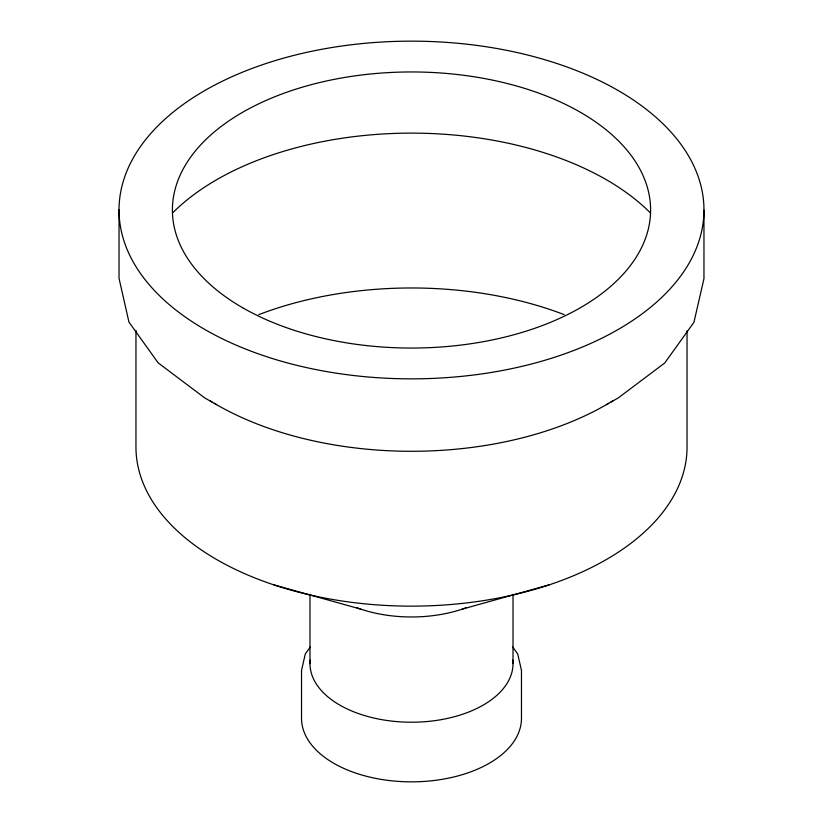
<?xml version="1.0" encoding="UTF-8"?>
<svg xmlns="http://www.w3.org/2000/svg" width="823" height="823" viewBox="0 0 823 823"><rect width="100%" height="100%" fill="white"/><g stroke="black" fill="none" stroke-linecap="round" stroke-linejoin="round"><path stroke-width="1.23" d="M309.983 663.605L309.983 594.299M513.017 663.605L513.017 594.299M310.394 646.878L305.271 654.018L301.527 670.457L301.527 718.356A109.973 63.494 0 0 0 411.5 781.85A109.973 63.494 0 0 0 521.473 718.356L521.473 670.457L517.729 654.018L512.606 646.878M606.335 404.69L618.299 397.9L664.717 363.005L693.933 322.338L703.963 278.668L703.963 210.163A292.463 168.849 0 0 0 265.51 63.69A292.463 168.849 0 0 0 265.027 356.153A292.463 168.849 0 0 0 703.963 210.163M462.259 609.123L549.383 584.783M273.843 584.865L360.741 609.123M216.665 404.69L204.701 397.9L158.15 362.861L128.944 322.071L119.037 278.349L119.037 209.844M687.04 330.743L687.04 447.208A275.54 159.086 0 0 1 411.243 606.14A275.54 159.086 0 0 1 135.96 446.899L135.96 330.445M466.024 607.806A101.517 58.608 0 0 1 356.976 607.806M258.71 314.674A275.54 159.086 0 0 1 564.125 314.612M613.258 400.544A275.54 159.086 0 0 1 610.975 401.953M608.67 403.332A275.54 159.086 0 0 1 214.319 403.321M212.005 401.943A275.54 159.086 0 0 1 209.711 400.534M172.943 212.601A275.54 159.086 0 0 1 650.191 212.725M512.832 660.087A101.517 58.608 0 0 1 411.5 722.213A101.517 58.608 0 0 1 310.168 660.087M242.59 307.709A239.102 138.048 0 0 0 642.516 245.604A239.102 138.048 0 0 0 349.394 76.693A239.102 138.048 0 0 0 242.59 307.709"/></g></svg>
